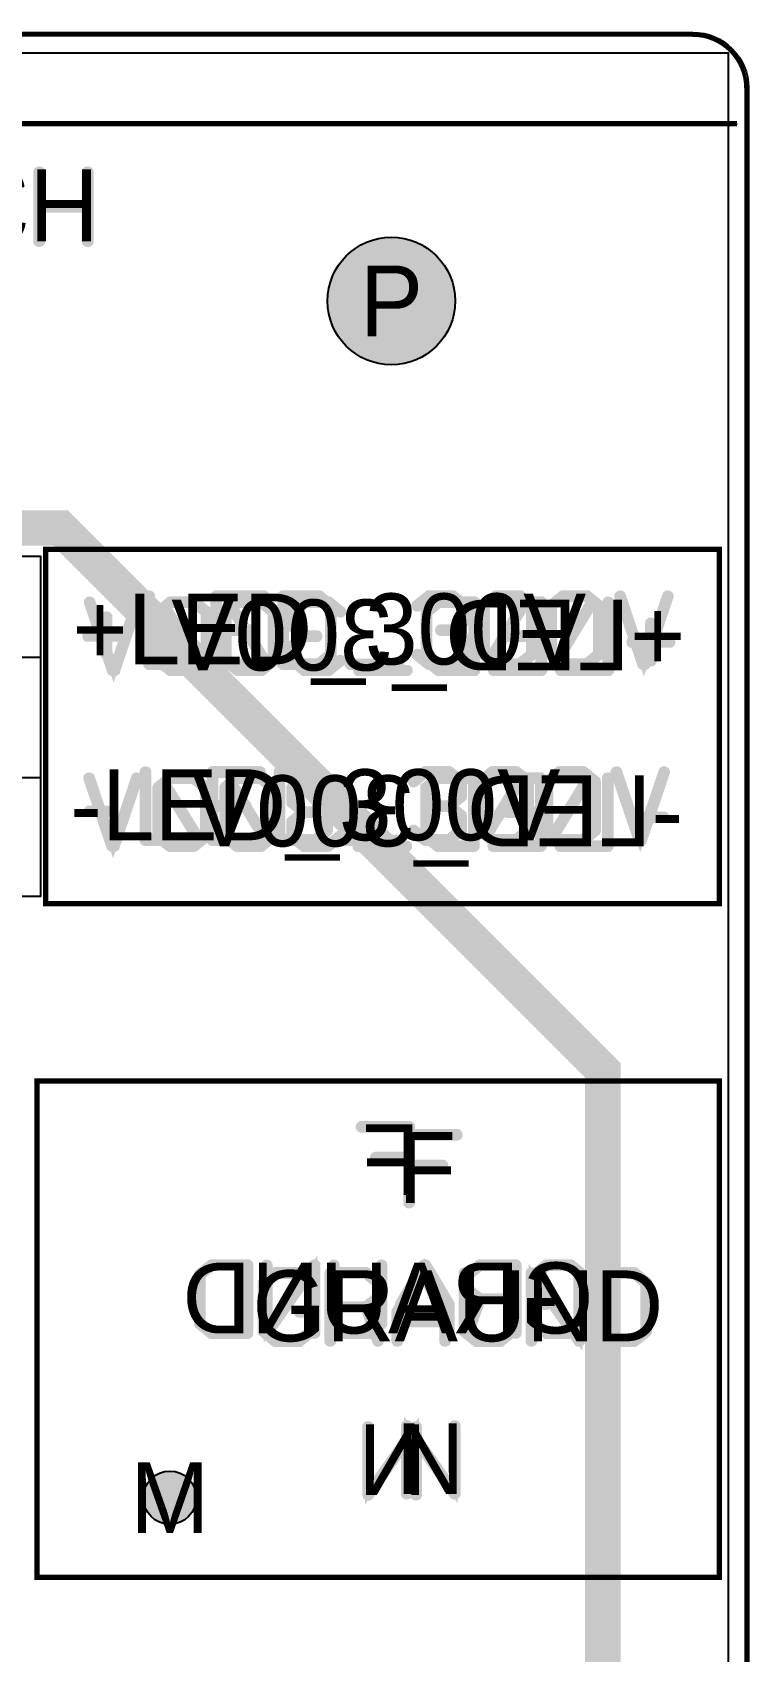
# Model space of a CAD drawing. Extents: x -19 to 284, y -54 to 100.
# Drawn here: x 259.87 to 280.08, y 54.41 to 100.08 of the extents above; entities that cross this region are included whole.
import ezdxf
from ezdxf.enums import TextEntityAlignment as Align

# ---------------------------------------------------------------- set-up
doc = ezdxf.new("R2010")
doc.units = 0
doc.header["$MEASUREMENT"] = 0
for name, color, linetype in [('ASSEMBLY_OUTLINES_TOP', 102, 'CONTINUOUS'), ('BOARD_OUTLINE', 10, 'CONTINUOUS'), ('DRILL_DRAWING', 21, 'CONTINUOUS'), ('GENERATED_SILKSCREEN_BTM', 255, 'CONTINUOUS'), ('GENERATED_SILKSCREEN_TOP', 140, 'CONTINUOUS'), ('MANUFACTURING_OUTLINES', 10, 'CONTINUOUS'), ('MOUNTING_HOLES_LAYER_BOT17', 42, 'CONTINUOUS'), ('MOUNTING_HOLES_LAYER_TOP', 42, 'CONTINUOUS'), ('ROUTE_BORDER', 151, 'CONTINUOUS'), ('SILKSCREEN_OUTLINES_BTM', 211, 'CONTINUOUS'), ('SILKSCREEN_OUTLINES_TOP', 150, 'CONTINUOUS'), ('SILKSCREEN_REF_DES_BTM', 211, 'CONTINUOUS'), ('TRACES_LAYER_TOP', 150, 'CONTINUOUS')]:
    doc.layers.add(name, color=color, linetype=linetype)
doc.styles.add('VERIBEST_GERBER_0', font='txt')

msp = doc.modelspace()

# ---------------------------------------------------------------- hatches: boundary and pattern name
at = {"layer": 'MOUNTING_HOLES_LAYER_BOT17'}
h = msp.add_hatch(color=256, dxfattribs=at)
edge = h.paths.add_edge_path()
edge.add_arc((270, 92.5), 1.8, 0, 360)
h = msp.add_hatch(color=256, dxfattribs=at)
edge = h.paths.add_edge_path()
edge.add_arc((263.75, 58.75), 0.75, 0, 360)
at = {"layer": 'MOUNTING_HOLES_LAYER_TOP'}
h = msp.add_hatch(color=256, dxfattribs=at)
edge = h.paths.add_edge_path()
edge.add_arc((270, 92.5), 1.8, 0, 360)
h = msp.add_hatch(color=256, dxfattribs=at)
edge = h.paths.add_edge_path()
edge.add_arc((263.75, 58.75), 0.75, 0, 360)

# ---------------------------------------------------------------- linework, layer by layer
at = {"layer": 'ASSEMBLY_OUTLINES_TOP'}
for points in [[(247.3, 75.7), (247.3, 85.3), (260.1, 85.3), (260.1, 75.7)], [(258.65, 79.05), (258.65, 82.45), (260.1, 82.45), (260.1, 79.05)]]:
    msp.add_lwpolyline(points, close=True, dxfattribs=at)
at = {"layer": 'BOARD_OUTLINE', "const_width": 0.1}
msp.add_lwpolyline([(0, 1.5), (0, 98.5, -0.414213562), (1.5, 100), (278.5, 100, -0.414213562), (280, 98.5), (280, 1.5, -0.414213562), (278.5, 0), (1.5, 0, -0.414213562)], format="xyb", close=True, dxfattribs=at)
at = {"layer": 'GENERATED_SILKSCREEN_BTM'}
for points, const_width in [([(0.25, 97.5), (279.75, 97.5)], 0.15), ([(261.477712, 94.184096), (261.473648, 94.16784), (261.463488, 94.15768), (261.451296, 94.151584), (261.437072, 94.149552), (261.420816, 94.151584), (261.406592, 94.15768), (261.396432, 94.16784), (261.392368, 94.184096), (261.392368, 95.118816), (260.106112, 95.118816), (260.106112, 94.184096), (260.10408, 94.16784), (260.09392, 94.15768), (260.079696, 94.151584), (260.065472, 94.149552), (260.051248, 94.151584), (260.039056, 94.15768), (260.028896, 94.16784), (260.024832, 94.184096), (260.024832, 96.134816), (260.028896, 96.14904), (260.039056, 96.161232), (260.051248, 96.167328), (260.065472, 96.16936), (260.079696, 96.167328), (260.09392, 96.161232), (260.10408, 96.14904), (260.106112, 96.134816), (260.106112, 95.200096), (261.392368, 95.200096), (261.392368, 96.134816), (261.396432, 96.14904), (261.406592, 96.161232), (261.420816, 96.167328), (261.437072, 96.16936), (261.451296, 96.167328), (261.463488, 96.161232), (261.473648, 96.14904), (261.477712, 96.134816), (261.477712, 94.184096)], 0.254), ([(262.136703, 82.045181), (262.190703, 82.045181), (262.202703, 82.047181), (262.212703, 82.053181), (262.224703, 82.061181), (262.226703, 82.073181), (262.876703, 83.991181), (262.878703, 83.999181), (262.878703, 84.007181), (262.876703, 84.013181), (262.872703, 84.019181), (262.860703, 84.029181), (262.846703, 84.037181), (262.832703, 84.039181), (262.818703, 84.037181), (262.806703, 84.031181), (262.798703, 84.017181), (262.164703, 82.131181), (261.526703, 84.017181), (261.518703, 84.031181), (261.506703, 84.037181), (261.492703, 84.039181), (261.478703, 84.037181), (261.464703, 84.029181), (261.454703, 84.019181), (261.450703, 84.007181), (261.452703, 83.991181), (262.098703, 82.073181), (262.104703, 82.061181), (262.116703, 82.053181), (262.124703, 82.047181), (262.136703, 82.045181)], 0.25), ([(264.806703, 83.763181), (264.470703, 84.037181), (264.462703, 84.039181), (264.458703, 84.041181), (264.454703, 84.043181), (264.446703, 84.045181), (263.772703, 84.045181), (263.764703, 84.043181), (263.760703, 84.041181), (263.754703, 84.039181), (263.746703, 84.037181), (263.410703, 83.763181), (263.404703, 83.753181), (263.402703, 83.745181), (263.398703, 83.739181), (263.396703, 83.731181), (263.396703, 82.359181), (263.398703, 82.353181), (263.402703, 82.339181), (263.404703, 82.335181), (263.410703, 82.327181), (263.746703, 82.053181), (263.754703, 82.051181), (263.760703, 82.049181), (263.762703, 82.047181), (263.766703, 82.045181), (263.772703, 82.045181), (264.446703, 82.045181), (264.454703, 82.047181), (264.462703, 82.049181), (264.470703, 82.053181), (264.806703, 82.327181), (264.812703, 82.331181), (264.814703, 82.333181), (264.818703, 82.339181), (264.822703, 82.353181), (264.824703, 82.359181), (264.824703, 83.731181), (264.822703, 83.739181), (264.818703, 83.745181), (264.816703, 83.753181), (264.806703, 83.763181)], 0.25), ([(264.742703, 83.711181), (264.742703, 82.379181), (264.624703, 82.279181), (263.656703, 83.857181), (263.788703, 83.963181), (264.434703, 83.963181), (264.742703, 83.711181)], 0.25), ([(266.696703, 83.763181), (266.360703, 84.037181), (266.352703, 84.039181), (266.348703, 84.041181), (266.344703, 84.043181), (266.336703, 84.045181), (265.662703, 84.045181), (265.654703, 84.043181), (265.650703, 84.041181), (265.644703, 84.039181), (265.636703, 84.037181), (265.300703, 83.763181), (265.294703, 83.753181), (265.292703, 83.745181), (265.288703, 83.739181), (265.286703, 83.731181), (265.286703, 82.359181), (265.288703, 82.353181), (265.292703, 82.339181), (265.294703, 82.335181), (265.300703, 82.327181), (265.636703, 82.053181), (265.644703, 82.051181), (265.650703, 82.049181), (265.652703, 82.047181), (265.656703, 82.045181), (265.662703, 82.045181), (266.336703, 82.045181), (266.344703, 82.047181), (266.352703, 82.049181), (266.360703, 82.053181), (266.696703, 82.327181), (266.702703, 82.331181), (266.704703, 82.333181), (266.708703, 82.339181), (266.712703, 82.353181), (266.714703, 82.359181), (266.714703, 83.731181), (266.712703, 83.739181), (266.708703, 83.745181), (266.706703, 83.753181), (266.696703, 83.763181)], 0.25), ([(266.632703, 83.711181), (266.632703, 82.379181), (266.514703, 82.279181), (265.546703, 83.857181), (265.678703, 83.963181), (266.324703, 83.963181), (266.632703, 83.711181)], 0.25), ([(268.250703, 82.053181), (268.588703, 82.327181), (268.594703, 82.331181), (268.598703, 82.337181), (268.600703, 82.343181), (268.600703, 82.349181), (268.598703, 82.363181), (268.590703, 82.377181), (268.580703, 82.387181), (268.568703, 82.395181), (268.554703, 82.397181), (268.540703, 82.393181), (268.214703, 82.127181), (267.568703, 82.127181), (267.256703, 82.379181), (267.256703, 82.751181), (267.564703, 83.005181), (267.896703, 83.005181), (267.912703, 83.009181), (267.922703, 83.017181), (267.928703, 83.031181), (267.930703, 83.045181), (267.928703, 83.059181), (267.922703, 83.071181), (267.912703, 83.081181), (267.896703, 83.085181), (267.564703, 83.085181), (267.256703, 83.339181), (267.256703, 83.711181), (267.568703, 83.963181), (268.214703, 83.963181), (268.540703, 83.697181), (268.554703, 83.693181), (268.568703, 83.695181), (268.580703, 83.701181), (268.590703, 83.713181), (268.598703, 83.725181), (268.600703, 83.739181), (268.600703, 83.747181), (268.598703, 83.753181), (268.594703, 83.759181), (268.588703, 83.763181), (268.250703, 84.037181), (268.244703, 84.039181), (268.238703, 84.041181), (268.236703, 84.043181), (268.228703, 84.045181), (267.554703, 84.045181), (267.544703, 84.043181), (267.540703, 84.041181), (267.536703, 84.039181), (267.528703, 84.037181), (267.190703, 83.763181), (267.184703, 83.753181), (267.182703, 83.745181), (267.178703, 83.739181), (267.176703, 83.731181), (267.176703, 83.319181), (267.178703, 83.313181), (267.182703, 83.299181), (267.184703, 83.289181), (267.190703, 83.285181), (267.484703, 83.045181), (267.190703, 82.805181), (267.188703, 82.801181), (267.184703, 82.797181), (267.182703, 82.795181), (267.182703, 82.791181), (267.178703, 82.777181), (267.176703, 82.771181), (267.176703, 82.359181), (267.178703, 82.349181), (267.182703, 82.341181), (267.184703, 82.333181), (267.190703, 82.327181), (267.528703, 82.053181), (267.536703, 82.049181), (267.538703, 82.047181), (267.544703, 82.047181), (267.546703, 82.045181), (267.548703, 82.045181), (267.554703, 82.045181), (268.228703, 82.045181), (268.236703, 82.047181), (268.244703, 82.049181), (268.250703, 82.053181)], 0.25), ([(271.304703, 84.037181), (271.314703, 84.041181), (271.322703, 84.043181), (271.330703, 84.045181), (272.342703, 84.045181), (272.356703, 84.041181), (272.368703, 84.031181), (272.378703, 84.019181), (272.382703, 84.005181), (272.382703, 82.085181), (272.378703, 82.069181), (272.368703, 82.059181), (272.356703, 82.047181), (272.342703, 82.045181), (271.330703, 82.045181), (271.322703, 82.045181), (271.318703, 82.047181), (271.314703, 82.049181), (271.304703, 82.053181), (270.966703, 82.327181), (270.960703, 82.335181), (270.958703, 82.339181), (270.954703, 82.349181), (270.952703, 82.359181), (270.952703, 83.731181), (270.954703, 83.741181), (270.958703, 83.747181), (270.958703, 83.753181), (270.962703, 83.755181), (270.964703, 83.757181), (270.966703, 83.761181), (271.304703, 84.037181)], 0.25), ([(272.298703, 83.963181), (271.344703, 83.963181), (271.032703, 83.711181), (271.032703, 82.379181), (271.344703, 82.127181), (272.298703, 82.127181), (272.298703, 83.963181)], 0.25), ([(272.882703, 83.963181), (272.868703, 83.967181), (272.856703, 83.975181), (272.850703, 83.989181), (272.848703, 84.003181), (272.850703, 84.019181), (272.856703, 84.031181), (272.868703, 84.041181), (272.882703, 84.045181), (274.232703, 84.045181), (274.246703, 84.041181), (274.258703, 84.031181), (274.268703, 84.019181), (274.272703, 84.005181), (274.272703, 82.085181), (274.268703, 82.071181), (274.258703, 82.059181), (274.246703, 82.049181), (274.232703, 82.045181), (272.882703, 82.045181), (272.868703, 82.049181), (272.856703, 82.057181), (272.850703, 82.071181), (272.848703, 82.085181), (272.850703, 82.101181), (272.856703, 82.115181), (272.868703, 82.125181), (272.882703, 82.129181), (274.188703, 82.129181), (274.188703, 83.005181), (273.282703, 83.005181), (273.268703, 83.009181), (273.256703, 83.019181), (273.250703, 83.031181), (273.248703, 83.045181), (273.250703, 83.059181), (273.256703, 83.073181), (273.268703, 83.083181), (273.282703, 83.085181), (274.188703, 83.085181), (274.188703, 83.963181), (272.882703, 83.963181)], 0.25), ([(276.162703, 82.085181), (276.158703, 82.069181), (276.148703, 82.059181), (276.136703, 82.047181), (276.122703, 82.045181), (274.772703, 82.045181), (274.758703, 82.047181), (274.746703, 82.057181), (274.740703, 82.071181), (274.738703, 82.085181), (274.740703, 82.101181), (274.746703, 82.115181), (274.758703, 82.123181), (274.772703, 82.127181), (276.078703, 82.127181), (276.078703, 84.005181), (276.082703, 84.019181), (276.092703, 84.031181), (276.106703, 84.037181), (276.122703, 84.039181), (276.136703, 84.037181), (276.148703, 84.031181), (276.158703, 84.019181), (276.162703, 84.005181), (276.162703, 82.085181)], 0.25), ([(264.560703, 82.227181), (264.434703, 82.127181), (263.788703, 82.127181), (263.476703, 82.379181), (263.476703, 83.711181), (263.594703, 83.805181), (264.560703, 82.227181)], 0.25), ([(266.450703, 82.227181), (266.324703, 82.127181), (265.678703, 82.127181), (265.366703, 82.379181), (265.366703, 83.711181), (265.484703, 83.805181), (266.450703, 82.227181)], 0.25), ([(276.784703, 82.843181), (276.770703, 82.845181), (276.760703, 82.855181), (276.756703, 82.869181), (276.754703, 82.883181), (276.756703, 82.897181), (276.760703, 82.909181), (276.770703, 82.919181), (276.784703, 82.923181), (277.280703, 82.923181), (277.280703, 83.415181), (277.282703, 83.429181), (277.290703, 83.439181), (277.304703, 83.447181), (277.320703, 83.449181), (277.332703, 83.447181), (277.344703, 83.439181), (277.354703, 83.429181), (277.356703, 83.415181), (277.356703, 82.923181), (277.850703, 82.923181), (277.866703, 82.919181), (277.876703, 82.909181), (277.880703, 82.897181), (277.882703, 82.883181), (277.880703, 82.869181), (277.876703, 82.855181), (277.866703, 82.845181), (277.850703, 82.843181), (277.356703, 82.843181), (277.356703, 82.351181), (277.354703, 82.335181), (277.344703, 82.325181), (277.332703, 82.319181), (277.320703, 82.317181), (277.304703, 82.319181), (277.290703, 82.325181), (277.282703, 82.335181), (277.280703, 82.351181), (277.280703, 82.843181), (276.784703, 82.843181)], 0.25), ([(270.442703, 82.113181), (269.076703, 82.113181), (269.062703, 82.111181), (269.052703, 82.103181), (269.048703, 82.093181), (269.046703, 82.081181), (269.048703, 82.065181), (269.054703, 82.055181), (269.062703, 82.047181), (269.076703, 82.045181), (270.442703, 82.045181), (270.456703, 82.047181), (270.466703, 82.055181), (270.472703, 82.065181), (270.474703, 82.081181), (270.472703, 82.093181), (270.468703, 82.103181), (270.458703, 82.111181), (270.442703, 82.113181)], 0.25), ([(262.120703, 77.085181), (262.174703, 77.085181), (262.186703, 77.087181), (262.196703, 77.093181), (262.208703, 77.101181), (262.210703, 77.113181), (262.860703, 79.031181), (262.862703, 79.039181), (262.862703, 79.047181), (262.860703, 79.053181), (262.856703, 79.059181), (262.844703, 79.069181), (262.830703, 79.077181), (262.816703, 79.079181), (262.802703, 79.077181), (262.790703, 79.071181), (262.782703, 79.057181), (262.148703, 77.171181), (261.510703, 79.057181), (261.502703, 79.071181), (261.490703, 79.077181), (261.476703, 79.079181), (261.462703, 79.077181), (261.448703, 79.069181), (261.438703, 79.059181), (261.434703, 79.047181), (261.436703, 79.031181), (262.082703, 77.113181), (262.088703, 77.101181), (262.100703, 77.093181), (262.108703, 77.087181), (262.120703, 77.085181)], 0.25), ([(264.790703, 78.803181), (264.454703, 79.077181), (264.446703, 79.079181), (264.442703, 79.081181), (264.438703, 79.083181), (264.430703, 79.085181), (263.756703, 79.085181), (263.748703, 79.083181), (263.744703, 79.081181), (263.738703, 79.079181), (263.730703, 79.077181), (263.394703, 78.803181), (263.388703, 78.793181), (263.386703, 78.785181), (263.382703, 78.779181), (263.380703, 78.771181), (263.380703, 77.399181), (263.382703, 77.393181), (263.386703, 77.379181), (263.388703, 77.375181), (263.394703, 77.367181), (263.730703, 77.093181), (263.738703, 77.091181), (263.744703, 77.089181), (263.746703, 77.087181), (263.750703, 77.085181), (263.756703, 77.085181), (264.430703, 77.085181), (264.438703, 77.087181), (264.446703, 77.089181), (264.454703, 77.093181), (264.790703, 77.367181), (264.796703, 77.371181), (264.798703, 77.373181), (264.802703, 77.379181), (264.806703, 77.393181), (264.808703, 77.399181), (264.808703, 78.771181), (264.806703, 78.779181), (264.802703, 78.785181), (264.800703, 78.793181), (264.790703, 78.803181)], 0.25), ([(264.544703, 77.267181), (264.418703, 77.167181), (263.772703, 77.167181), (263.460703, 77.419181), (263.460703, 78.751181), (263.578703, 78.845181), (264.544703, 77.267181)], 0.25), ([(264.726703, 78.751181), (264.726703, 77.419181), (264.608703, 77.319181), (263.640703, 78.897181), (263.772703, 79.003181), (264.418703, 79.003181), (264.726703, 78.751181)], 0.25), ([(266.680703, 78.803181), (266.344703, 79.077181), (266.336703, 79.079181), (266.332703, 79.081181), (266.328703, 79.083181), (266.320703, 79.085181), (265.646703, 79.085181), (265.638703, 79.083181), (265.634703, 79.081181), (265.628703, 79.079181), (265.620703, 79.077181), (265.284703, 78.803181), (265.278703, 78.793181), (265.276703, 78.785181), (265.272703, 78.779181), (265.270703, 78.771181), (265.270703, 77.399181), (265.272703, 77.393181), (265.276703, 77.379181), (265.278703, 77.375181), (265.284703, 77.367181), (265.620703, 77.093181), (265.628703, 77.091181), (265.634703, 77.089181), (265.636703, 77.087181), (265.640703, 77.085181), (265.646703, 77.085181), (266.320703, 77.085181), (266.328703, 77.087181), (266.336703, 77.089181), (266.344703, 77.093181), (266.680703, 77.367181), (266.686703, 77.371181), (266.688703, 77.373181), (266.692703, 77.379181), (266.696703, 77.393181), (266.698703, 77.399181), (266.698703, 78.771181), (266.696703, 78.779181), (266.692703, 78.785181), (266.690703, 78.793181), (266.680703, 78.803181)], 0.25), ([(266.434703, 77.267181), (266.308703, 77.167181), (265.662703, 77.167181), (265.350703, 77.419181), (265.350703, 78.751181), (265.468703, 78.845181), (266.434703, 77.267181)], 0.25), ([(266.616703, 78.751181), (266.616703, 77.419181), (266.498703, 77.319181), (265.530703, 78.897181), (265.662703, 79.003181), (266.308703, 79.003181), (266.616703, 78.751181)], 0.25), ([(268.234703, 77.093181), (268.572703, 77.367181), (268.578703, 77.371181), (268.582703, 77.377181), (268.584703, 77.383181), (268.584703, 77.389181), (268.582703, 77.403181), (268.574703, 77.417181), (268.564703, 77.427181), (268.552703, 77.435181), (268.538703, 77.437181), (268.524703, 77.433181), (268.198703, 77.167181), (267.552703, 77.167181), (267.240703, 77.419181), (267.240703, 77.791181), (267.548703, 78.045181), (267.880703, 78.045181), (267.896703, 78.049181), (267.906703, 78.057181), (267.912703, 78.071181), (267.914703, 78.085181), (267.912703, 78.099181), (267.906703, 78.111181), (267.896703, 78.121181), (267.880703, 78.125181), (267.548703, 78.125181), (267.240703, 78.379181), (267.240703, 78.751181), (267.552703, 79.003181), (268.198703, 79.003181), (268.524703, 78.737181), (268.538703, 78.733181), (268.552703, 78.735181), (268.564703, 78.741181), (268.574703, 78.753181), (268.582703, 78.765181), (268.584703, 78.779181), (268.584703, 78.787181), (268.582703, 78.793181), (268.578703, 78.799181), (268.572703, 78.803181), (268.234703, 79.077181), (268.228703, 79.079181), (268.222703, 79.081181), (268.220703, 79.083181), (268.212703, 79.085181), (267.538703, 79.085181), (267.528703, 79.083181), (267.524703, 79.081181), (267.520703, 79.079181), (267.512703, 79.077181), (267.174703, 78.803181), (267.168703, 78.793181), (267.166703, 78.785181), (267.162703, 78.779181), (267.160703, 78.771181), (267.160703, 78.359181), (267.162703, 78.353181), (267.166703, 78.339181), (267.168703, 78.329181), (267.174703, 78.325181), (267.468703, 78.085181), (267.174703, 77.845181), (267.172703, 77.841181), (267.168703, 77.837181), (267.166703, 77.835181), (267.166703, 77.831181), (267.162703, 77.817181), (267.160703, 77.811181), (267.160703, 77.399181), (267.162703, 77.389181), (267.166703, 77.381181), (267.168703, 77.373181), (267.174703, 77.367181), (267.512703, 77.093181), (267.520703, 77.089181), (267.522703, 77.087181), (267.528703, 77.087181), (267.530703, 77.085181), (267.532703, 77.085181), (267.538703, 77.085181), (268.212703, 77.085181), (268.220703, 77.087181), (268.228703, 77.089181), (268.234703, 77.093181)], 0.25), ([(271.288703, 79.077181), (271.298703, 79.081181), (271.306703, 79.083181), (271.314703, 79.085181), (272.326703, 79.085181), (272.340703, 79.081181), (272.352703, 79.071181), (272.362703, 79.059181), (272.366703, 79.045181), (272.366703, 77.125181), (272.362703, 77.109181), (272.352703, 77.099181), (272.340703, 77.087181), (272.326703, 77.085181), (271.314703, 77.085181), (271.306703, 77.085181), (271.302703, 77.087181), (271.298703, 77.089181), (271.288703, 77.093181), (270.950703, 77.367181), (270.944703, 77.375181), (270.942703, 77.379181), (270.938703, 77.389181), (270.936703, 77.399181), (270.936703, 78.771181), (270.938703, 78.781181), (270.942703, 78.787181), (270.942703, 78.793181), (270.946703, 78.795181), (270.948703, 78.797181), (270.950703, 78.801181), (271.288703, 79.077181)], 0.25), ([(272.282703, 79.003181), (271.328703, 79.003181), (271.016703, 78.751181), (271.016703, 77.419181), (271.328703, 77.167181), (272.282703, 77.167181), (272.282703, 79.003181)], 0.25), ([(272.866703, 79.003181), (272.852703, 79.007181), (272.840703, 79.015181), (272.834703, 79.029181), (272.832703, 79.043181), (272.834703, 79.059181), (272.840703, 79.071181), (272.852703, 79.081181), (272.866703, 79.085181), (274.216703, 79.085181), (274.230703, 79.081181), (274.242703, 79.071181), (274.252703, 79.059181), (274.256703, 79.045181), (274.256703, 77.125181), (274.252703, 77.111181), (274.242703, 77.099181), (274.230703, 77.089181), (274.216703, 77.085181), (272.866703, 77.085181), (272.852703, 77.089181), (272.840703, 77.097181), (272.834703, 77.111181), (272.832703, 77.125181), (272.834703, 77.141181), (272.840703, 77.155181), (272.852703, 77.165181), (272.866703, 77.169181), (274.172703, 77.169181), (274.172703, 78.045181), (273.266703, 78.045181), (273.252703, 78.049181), (273.240703, 78.059181), (273.234703, 78.071181), (273.232703, 78.085181), (273.234703, 78.099181), (273.240703, 78.113181), (273.252703, 78.123181), (273.266703, 78.125181), (274.172703, 78.125181), (274.172703, 79.003181), (272.866703, 79.003181)], 0.25), ([(276.146703, 77.125181), (276.142703, 77.109181), (276.132703, 77.099181), (276.120703, 77.087181), (276.106703, 77.085181), (274.756703, 77.085181), (274.742703, 77.087181), (274.730703, 77.097181), (274.724703, 77.111181), (274.722703, 77.125181), (274.724703, 77.141181), (274.730703, 77.155181), (274.742703, 77.163181), (274.756703, 77.167181), (276.062703, 77.167181), (276.062703, 79.045181), (276.066703, 79.059181), (276.076703, 79.071181), (276.090703, 79.077181), (276.106703, 79.079181), (276.120703, 79.077181), (276.132703, 79.071181), (276.142703, 79.059181), (276.146703, 79.045181), (276.146703, 77.125181)], 0.25), ([(277.684703, 77.973181), (277.042703, 77.973181), (277.028703, 77.971181), (277.018703, 77.963181), (277.012703, 77.953181), (277.010703, 77.941181), (277.012703, 77.925181), (277.018703, 77.915181), (277.028703, 77.907181), (277.042703, 77.905181), (277.684703, 77.905181), (277.698703, 77.907181), (277.708703, 77.915181), (277.714703, 77.925181), (277.716703, 77.941181), (277.714703, 77.953181), (277.710703, 77.963181), (277.700703, 77.971181), (277.684703, 77.973181)], 0.25), ([(270.426703, 77.153181), (269.060703, 77.153181), (269.046703, 77.151181), (269.036703, 77.143181), (269.032703, 77.133181), (269.030703, 77.121181), (269.032703, 77.105181), (269.038703, 77.095181), (269.046703, 77.087181), (269.060703, 77.085181), (270.426703, 77.085181), (270.440703, 77.087181), (270.450703, 77.095181), (270.456703, 77.105181), (270.458703, 77.121181), (270.456703, 77.133181), (270.452703, 77.143181), (270.442703, 77.151181), (270.426703, 77.153181)], 0.25), ([(269.15443, 69.165877), (269.14043, 69.169877), (269.12843, 69.177877), (269.12243, 69.191877), (269.12043, 69.205877), (269.12243, 69.221877), (269.12843, 69.233877), (269.14043, 69.243877), (269.15443, 69.247877), (270.50443, 69.247877), (270.51843, 69.243877), (270.53043, 69.233877), (270.54043, 69.221877), (270.54443, 69.207877), (270.54443, 67.287877), (270.54043, 67.273877), (270.53043, 67.261877), (270.51843, 67.255877), (270.50443, 67.253877), (270.48843, 67.255877), (270.47443, 67.261877), (270.46443, 67.273877), (270.46043, 67.287877), (270.46043, 68.297877), (269.55443, 68.297877), (269.54043, 68.299877), (269.52843, 68.309877), (269.52243, 68.323877), (269.52043, 68.337877), (269.52243, 68.351877), (269.52843, 68.365877), (269.54043, 68.375877), (269.55443, 68.379877), (270.46043, 68.379877), (270.46043, 69.165877), (269.15443, 69.165877)], 0.25), ([(264.90543, 65.339877), (264.91543, 65.343877), (264.92343, 65.345877), (264.93143, 65.347877), (265.94343, 65.347877), (265.95743, 65.343877), (265.96943, 65.333877), (265.97943, 65.321877), (265.98343, 65.307877), (265.98343, 63.387877), (265.97943, 63.371877), (265.96943, 63.361877), (265.95743, 63.349877), (265.94343, 63.347877), (264.93143, 63.347877), (264.92343, 63.347877), (264.91943, 63.349877), (264.91543, 63.351877), (264.90543, 63.355877), (264.56743, 63.629877), (264.56143, 63.637877), (264.55943, 63.641877), (264.55543, 63.651877), (264.55343, 63.661877), (264.55343, 65.033877), (264.55543, 65.043877), (264.55943, 65.049877), (264.55943, 65.055877), (264.56343, 65.057877), (264.56543, 65.059877), (264.56743, 65.063877), (264.90543, 65.339877)], 0.25), ([(265.89943, 65.265877), (264.94543, 65.265877), (264.63343, 65.013877), (264.63343, 63.681877), (264.94543, 63.429877), (265.89943, 63.429877), (265.89943, 65.265877)], 0.25), ([(267.87343, 63.387877), (267.86943, 63.371877), (267.85943, 63.361877), (267.84743, 63.355877), (267.83343, 63.353877), (267.81743, 63.355877), (267.80343, 63.361877), (267.79343, 63.371877), (267.78943, 63.387877), (267.78943, 65.179877), (266.51543, 63.363877), (266.50943, 63.355877), (266.49943, 63.351877), (266.48943, 63.351877), (266.47743, 63.355877), (266.46343, 63.359877), (266.45343, 63.365877), (266.44543, 63.375877), (266.44343, 63.387877), (266.44343, 65.307877), (266.44743, 65.321877), (266.45743, 65.333877), (266.46943, 65.339877), (266.48343, 65.341877), (266.49743, 65.339877), (266.51143, 65.333877), (266.52143, 65.321877), (266.52343, 65.307877), (266.52343, 63.515877), (267.79943, 65.329877), (267.80743, 65.337877), (267.81543, 65.341877), (267.82543, 65.341877), (267.83543, 65.339877), (267.85143, 65.337877), (267.86343, 65.331877), (267.87143, 65.321877), (267.87343, 65.307877), (267.87343, 63.387877)], 0.25), ([(269.76343, 63.661877), (269.76143, 63.651877), (269.75743, 63.643877), (269.75343, 63.635877), (269.74543, 63.629877), (269.40743, 63.355877), (269.40143, 63.351877), (269.39343, 63.349877), (269.38543, 63.347877), (268.71143, 63.347877), (268.70343, 63.347877), (268.69943, 63.349877), (268.69543, 63.351877), (268.68543, 63.355877), (268.34743, 63.629877), (268.34143, 63.635877), (268.33943, 63.643877), (268.33543, 63.651877), (268.33343, 63.661877), (268.33343, 65.307877), (268.33743, 65.321877), (268.34743, 65.333877), (268.35943, 65.339877), (268.37343, 65.341877), (268.38743, 65.339877), (268.40143, 65.333877), (268.41143, 65.321877), (268.41343, 65.307877), (268.41343, 63.681877), (268.72543, 63.429877), (269.37143, 63.429877), (269.67943, 63.681877), (269.67943, 65.307877), (269.68343, 65.321877), (269.69343, 65.333877), (269.70743, 65.339877), (269.72343, 65.341877), (269.73743, 65.339877), (269.74943, 65.333877), (269.75943, 65.321877), (269.76343, 65.307877), (269.76343, 63.661877)], 0.25), ([(270.95943, 65.345877), (270.91343, 65.345877), (270.90543, 65.343877), (270.89943, 65.339877), (270.88543, 65.329877), (270.87943, 65.325877), (270.23343, 64.233877), (270.23143, 64.225877), (270.22943, 64.221877), (270.22743, 64.217877), (270.22743, 64.215877), (270.22743, 64.211877), (270.22743, 63.387877), (270.23143, 63.373877), (270.23943, 63.361877), (270.25343, 63.355877), (270.26743, 63.353877), (270.28143, 63.355877), (270.29543, 63.361877), (270.30343, 63.373877), (270.30743, 63.387877), (270.30743, 63.897877), (271.57343, 63.897877), (271.57343, 63.387877), (271.57743, 63.373877), (271.58543, 63.361877), (271.59943, 63.355877), (271.61543, 63.353877), (271.62943, 63.355877), (271.64343, 63.361877), (271.65143, 63.373877), (271.65543, 63.387877), (271.65543, 64.211877), (271.65543, 64.215877), (271.65543, 64.217877), (271.65343, 64.221877), (271.65143, 64.225877), (271.64943, 64.233877), (270.99543, 65.325877), (270.98543, 65.335877), (270.97343, 65.339877), (270.96743, 65.343877), (270.95943, 65.345877)], 0.25), ([(271.57343, 64.197877), (271.57343, 63.979877), (270.30743, 63.979877), (270.30743, 64.197877), (270.93943, 65.259877), (271.57343, 64.197877)], 0.25), ([(272.12943, 64.587877), (272.12343, 64.591877), (272.12143, 64.601877), (272.11743, 64.611877), (272.11543, 64.621877), (272.11543, 65.033877), (272.11743, 65.043877), (272.12143, 65.049877), (272.12143, 65.055877), (272.12343, 65.057877), (272.12743, 65.059877), (272.12943, 65.063877), (272.46943, 65.339877), (272.47943, 65.343877), (272.48743, 65.345877), (272.49543, 65.347877), (273.50343, 65.347877), (273.52143, 65.343877), (273.53343, 65.333877), (273.54343, 65.321877), (273.54743, 65.307877), (273.54743, 63.387877), (273.54343, 63.371877), (273.53343, 63.361877), (273.52143, 63.355877), (273.50743, 63.353877), (273.49143, 63.355877), (273.47743, 63.361877), (273.46743, 63.371877), (273.46343, 63.387877), (273.46343, 64.307877), (272.52343, 64.307877), (272.19543, 63.375877), (272.18743, 63.361877), (272.17343, 63.353877), (272.15943, 63.351877), (272.14543, 63.355877), (272.13343, 63.361877), (272.12343, 63.371877), (272.11943, 63.385877), (272.12143, 63.401877), (272.44943, 64.333877), (272.12943, 64.587877)], 0.25), ([(273.46343, 65.265877), (272.50743, 65.265877), (272.19543, 65.013877), (272.19543, 64.641877), (272.50743, 64.387877), (273.46343, 64.387877), (273.46343, 65.265877)], 0.25), ([(274.35343, 65.339877), (274.01743, 65.065877), (274.00943, 65.055877), (274.00543, 65.039877), (274.00743, 65.027877), (274.01143, 65.017877), (274.01743, 65.009877), (274.02743, 65.001877), (274.03743, 64.995877), (274.04743, 64.993877), (274.05743, 64.993877), (274.06543, 64.999877), (274.39343, 65.265877), (275.04143, 65.265877), (275.34943, 65.013877), (275.34943, 63.681877), (275.04143, 63.429877), (274.39543, 63.429877), (274.08343, 63.681877), (274.08343, 64.171877), (274.38143, 64.171877), (274.39543, 64.175877), (274.40743, 64.183877), (274.41343, 64.197877), (274.41543, 64.211877), (274.41343, 64.225877), (274.40743, 64.237877), (274.39543, 64.247877), (274.38143, 64.251877), (274.04343, 64.251877), (274.02743, 64.247877), (274.01543, 64.239877), (274.00743, 64.227877), (274.00343, 64.211877), (274.00343, 63.661877), (274.00543, 63.651877), (274.00943, 63.645877), (274.01143, 63.635877), (274.01743, 63.629877), (274.35343, 63.355877), (274.36343, 63.351877), (274.36543, 63.349877), (274.37143, 63.349877), (274.37343, 63.347877), (274.37543, 63.347877), (274.37943, 63.347877), (275.05343, 63.347877), (275.06143, 63.349877), (275.06943, 63.351877), (275.07743, 63.355877), (275.41343, 63.629877), (275.41943, 63.633877), (275.42143, 63.635877), (275.42543, 63.641877), (275.42943, 63.655877), (275.43143, 63.661877), (275.43143, 65.033877), (275.42943, 65.041877), (275.42543, 65.047877), (275.42343, 65.055877), (275.41343, 65.065877), (275.07743, 65.339877), (275.06943, 65.341877), (275.06543, 65.343877), (275.06143, 65.345877), (275.05343, 65.347877), (274.37943, 65.347877), (274.37143, 65.345877), (274.36743, 65.343877), (274.36143, 65.341877), (274.35343, 65.339877)], 0.25), ([(270.73443, 58.827877), (270.73043, 58.811877), (270.72043, 58.801877), (270.70843, 58.795877), (270.69443, 58.793877), (270.67843, 58.795877), (270.66443, 58.801877), (270.65443, 58.811877), (270.65043, 58.827877), (270.65043, 60.619877), (269.37643, 58.803877), (269.37043, 58.795877), (269.36043, 58.791877), (269.35043, 58.791877), (269.33843, 58.795877), (269.32443, 58.799877), (269.31443, 58.805877), (269.30643, 58.815877), (269.30443, 58.827877), (269.30443, 60.747877), (269.30843, 60.761877), (269.31843, 60.773877), (269.33043, 60.779877), (269.34443, 60.781877), (269.35843, 60.779877), (269.37243, 60.773877), (269.38243, 60.761877), (269.38443, 60.747877), (269.38443, 58.955877), (270.66043, 60.769877), (270.66843, 60.777877), (270.67643, 60.781877), (270.68643, 60.781877), (270.69643, 60.779877), (270.71243, 60.777877), (270.72443, 60.771877), (270.73243, 60.761877), (270.73443, 60.747877), (270.73443, 58.827877)], 0.25)]:
    msp.add_lwpolyline(points, dxfattribs=dict(at, const_width=const_width))
at = {"layer": 'GENERATED_SILKSCREEN_TOP'}
for points, const_width in [([(0.25, 97.5), (279.75, 97.5)], 0.15), ([(263.125, 82.256), (263.129, 82.24), (263.139, 82.23), (263.151, 82.218), (263.165, 82.216), (264.515, 82.216), (264.529, 82.218), (264.541, 82.228), (264.547, 82.242), (264.549, 82.256), (264.547, 82.272), (264.541, 82.286), (264.529, 82.294), (264.515, 82.298), (263.209, 82.298), (263.209, 84.176), (263.205, 84.19), (263.195, 84.202), (263.181, 84.208), (263.165, 84.21), (263.151, 84.208), (263.139, 84.202), (263.129, 84.19), (263.125, 84.176), (263.125, 82.256)], 0.25), ([(266.405, 84.134), (266.419, 84.138), (266.431, 84.146), (266.437, 84.16), (266.439, 84.174), (266.437, 84.19), (266.431, 84.202), (266.419, 84.212), (266.405, 84.216), (265.055, 84.216), (265.041, 84.212), (265.029, 84.202), (265.019, 84.19), (265.015, 84.176), (265.015, 82.256), (265.019, 82.242), (265.029, 82.23), (265.041, 82.22), (265.055, 82.216), (266.405, 82.216), (266.419, 82.22), (266.431, 82.228), (266.437, 82.242), (266.439, 82.256), (266.437, 82.272), (266.431, 82.286), (266.419, 82.296), (266.405, 82.3), (265.099, 82.3), (265.099, 83.176), (266.005, 83.176), (266.019, 83.18), (266.031, 83.19), (266.037, 83.202), (266.039, 83.216), (266.037, 83.23), (266.031, 83.244), (266.019, 83.254), (266.005, 83.256), (265.099, 83.256), (265.099, 84.134), (266.405, 84.134)], 0.25), ([(267.983, 84.208), (267.973, 84.212), (267.965, 84.214), (267.957, 84.216), (266.945, 84.216), (266.931, 84.212), (266.919, 84.202), (266.909, 84.19), (266.905, 84.176), (266.905, 82.256), (266.909, 82.24), (266.919, 82.23), (266.931, 82.218), (266.945, 82.216), (267.957, 82.216), (267.965, 82.216), (267.969, 82.218), (267.973, 82.22), (267.983, 82.224), (268.321, 82.498), (268.327, 82.506), (268.329, 82.51), (268.333, 82.52), (268.335, 82.53), (268.335, 83.902), (268.333, 83.912), (268.329, 83.918), (268.329, 83.924), (268.327, 83.926), (268.323, 83.928), (268.321, 83.932), (267.983, 84.208)], 0.25), ([(266.989, 84.134), (267.943, 84.134), (268.255, 83.882), (268.255, 82.55), (267.943, 82.298), (266.989, 82.298), (266.989, 84.134)], 0.25), ([(271.037, 82.224), (270.699, 82.498), (270.689, 82.508), (270.687, 82.52), (270.689, 82.534), (270.697, 82.548), (270.707, 82.558), (270.719, 82.566), (270.733, 82.568), (270.747, 82.564), (271.073, 82.298), (271.719, 82.298), (272.031, 82.55), (272.031, 82.922), (271.723, 83.176), (271.391, 83.176), (271.375, 83.18), (271.365, 83.188), (271.359, 83.202), (271.357, 83.216), (271.359, 83.23), (271.365, 83.242), (271.375, 83.252), (271.391, 83.256), (271.723, 83.256), (272.031, 83.51), (272.031, 83.882), (271.719, 84.134), (271.073, 84.134), (270.747, 83.868), (270.733, 83.864), (270.719, 83.866), (270.707, 83.872), (270.697, 83.884), (270.689, 83.896), (270.687, 83.91), (270.689, 83.924), (270.699, 83.934), (271.037, 84.208), (271.043, 84.21), (271.049, 84.212), (271.051, 84.214), (271.059, 84.216), (271.733, 84.216), (271.743, 84.214), (271.747, 84.212), (271.753, 84.21), (271.759, 84.208), (272.097, 83.934), (272.103, 83.924), (272.105, 83.916), (272.109, 83.91), (272.111, 83.902), (272.111, 83.49), (272.109, 83.484), (272.105, 83.47), (272.103, 83.46), (272.097, 83.456), (271.803, 83.216), (272.097, 82.976), (272.099, 82.972), (272.103, 82.968), (272.105, 82.966), (272.105, 82.962), (272.109, 82.948), (272.111, 82.942), (272.111, 82.53), (272.109, 82.52), (272.105, 82.512), (272.103, 82.504), (272.097, 82.498), (271.759, 82.224), (271.751, 82.22), (271.749, 82.218), (271.743, 82.218), (271.741, 82.216), (271.739, 82.216), (271.733, 82.216), (271.059, 82.216), (271.051, 82.218), (271.043, 82.22), (271.037, 82.224)], 0.25), ([(272.591, 83.934), (272.927, 84.208), (272.935, 84.21), (272.941, 84.212), (272.943, 84.214), (272.951, 84.216), (273.625, 84.216), (273.633, 84.214), (273.635, 84.214), (273.637, 84.212), (273.643, 84.21), (273.651, 84.208), (273.987, 83.934), (273.993, 83.924), (273.995, 83.916), (273.999, 83.91), (274.001, 83.902), (274.001, 82.53), (273.999, 82.524), (273.995, 82.51), (273.993, 82.506), (273.987, 82.498), (273.651, 82.224), (273.643, 82.222), (273.639, 82.22), (273.635, 82.218), (273.631, 82.216), (273.625, 82.216), (272.951, 82.216), (272.943, 82.218), (272.935, 82.22), (272.927, 82.224), (272.591, 82.498), (272.587, 82.502), (272.583, 82.504), (272.579, 82.51), (272.575, 82.524), (272.573, 82.53), (272.573, 83.902), (272.575, 83.91), (272.579, 83.916), (272.583, 83.924), (272.591, 83.934)], 0.25), ([(272.655, 83.882), (272.655, 82.55), (272.773, 82.45), (273.741, 84.028), (273.609, 84.134), (272.963, 84.134), (272.655, 83.882)], 0.25), ([(272.837, 82.398), (272.963, 82.298), (273.609, 82.298), (273.921, 82.55), (273.921, 83.882), (273.803, 83.976), (272.837, 82.398)], 0.25), ([(274.481, 83.934), (274.817, 84.208), (274.825, 84.21), (274.831, 84.212), (274.833, 84.214), (274.841, 84.216), (275.515, 84.216), (275.523, 84.214), (275.525, 84.214), (275.527, 84.212), (275.533, 84.21), (275.541, 84.208), (275.877, 83.934), (275.883, 83.924), (275.885, 83.916), (275.889, 83.91), (275.891, 83.902), (275.891, 82.53), (275.889, 82.524), (275.885, 82.51), (275.883, 82.506), (275.877, 82.498), (275.541, 82.224), (275.533, 82.222), (275.529, 82.22), (275.525, 82.218), (275.521, 82.216), (275.515, 82.216), (274.841, 82.216), (274.833, 82.218), (274.825, 82.22), (274.817, 82.224), (274.481, 82.498), (274.477, 82.502), (274.473, 82.504), (274.469, 82.51), (274.465, 82.524), (274.463, 82.53), (274.463, 83.902), (274.465, 83.91), (274.469, 83.916), (274.473, 83.924), (274.481, 83.934)], 0.25), ([(274.545, 83.882), (274.545, 82.55), (274.663, 82.45), (275.631, 84.028), (275.499, 84.134), (274.853, 84.134), (274.545, 83.882)], 0.25), ([(274.727, 82.398), (274.853, 82.298), (275.499, 82.298), (275.811, 82.55), (275.811, 83.882), (275.693, 83.976), (274.727, 82.398)], 0.25), ([(277.151, 82.216), (277.097, 82.216), (277.085, 82.218), (277.075, 82.224), (277.065, 82.232), (277.061, 82.244), (276.411, 84.162), (276.409, 84.178), (276.415, 84.19), (276.427, 84.2), (276.441, 84.208), (276.455, 84.21), (276.469, 84.208), (276.481, 84.202), (276.489, 84.188), (277.123, 82.302), (277.761, 84.188), (277.769, 84.202), (277.781, 84.208), (277.795, 84.21), (277.809, 84.208), (277.823, 84.2), (277.833, 84.19), (277.837, 84.178), (277.835, 84.162), (277.189, 82.244), (277.183, 82.232), (277.171, 82.224), (277.163, 82.218), (277.151, 82.216)], 0.25), ([(262.503, 83.014), (262.517, 83.016), (262.527, 83.026), (262.533, 83.04), (262.533, 83.054), (262.533, 83.068), (262.527, 83.08), (262.517, 83.09), (262.503, 83.094), (262.007, 83.094), (262.007, 83.586), (262.005, 83.6), (261.997, 83.61), (261.983, 83.618), (261.967, 83.62), (261.955, 83.618), (261.943, 83.61), (261.933, 83.6), (261.931, 83.586), (261.931, 83.094), (261.437, 83.094), (261.421, 83.09), (261.413, 83.08), (261.407, 83.068), (261.405, 83.054), (261.407, 83.04), (261.413, 83.026), (261.421, 83.016), (261.437, 83.014), (261.931, 83.014), (261.931, 82.522), (261.933, 82.506), (261.943, 82.496), (261.955, 82.49), (261.967, 82.488), (261.983, 82.49), (261.997, 82.496), (262.005, 82.506), (262.007, 82.522), (262.007, 83.014), (262.503, 83.014)], 0.25), ([(268.845, 82.284), (270.211, 82.284), (270.225, 82.282), (270.235, 82.274), (270.241, 82.264), (270.241, 82.252), (270.239, 82.236), (270.235, 82.226), (270.225, 82.218), (270.211, 82.216), (268.845, 82.216), (268.831, 82.218), (268.821, 82.226), (268.815, 82.236), (268.813, 82.252), (268.815, 82.264), (268.819, 82.274), (268.829, 82.282), (268.845, 82.284)], 0.25), ([(263.021, 77.296), (263.025, 77.28), (263.035, 77.27), (263.047, 77.258), (263.061, 77.256), (264.411, 77.256), (264.425, 77.258), (264.437, 77.268), (264.443, 77.282), (264.445, 77.296), (264.443, 77.312), (264.437, 77.326), (264.425, 77.334), (264.411, 77.338), (263.105, 77.338), (263.105, 79.216), (263.101, 79.23), (263.091, 79.242), (263.077, 79.248), (263.061, 79.25), (263.047, 79.248), (263.035, 79.242), (263.025, 79.23), (263.021, 79.216), (263.021, 77.296)], 0.25), ([(266.301, 79.174), (266.315, 79.178), (266.327, 79.186), (266.333, 79.2), (266.335, 79.214), (266.333, 79.23), (266.327, 79.242), (266.315, 79.252), (266.301, 79.256), (264.951, 79.256), (264.937, 79.252), (264.925, 79.242), (264.915, 79.23), (264.911, 79.216), (264.911, 77.296), (264.915, 77.282), (264.925, 77.27), (264.937, 77.26), (264.951, 77.256), (266.301, 77.256), (266.315, 77.26), (266.327, 77.268), (266.333, 77.282), (266.335, 77.296), (266.333, 77.312), (266.327, 77.326), (266.315, 77.336), (266.301, 77.34), (264.995, 77.34), (264.995, 78.216), (265.901, 78.216), (265.915, 78.22), (265.927, 78.23), (265.933, 78.242), (265.935, 78.256), (265.933, 78.27), (265.927, 78.284), (265.915, 78.294), (265.901, 78.296), (264.995, 78.296), (264.995, 79.174), (266.301, 79.174)], 0.25), ([(267.879, 79.248), (267.869, 79.252), (267.861, 79.254), (267.853, 79.256), (266.841, 79.256), (266.827, 79.252), (266.815, 79.242), (266.805, 79.23), (266.801, 79.216), (266.801, 77.296), (266.805, 77.28), (266.815, 77.27), (266.827, 77.258), (266.841, 77.256), (267.853, 77.256), (267.861, 77.256), (267.865, 77.258), (267.869, 77.26), (267.879, 77.264), (268.217, 77.538), (268.223, 77.546), (268.225, 77.55), (268.229, 77.56), (268.231, 77.57), (268.231, 78.942), (268.229, 78.952), (268.225, 78.958), (268.225, 78.964), (268.223, 78.966), (268.219, 78.968), (268.217, 78.972), (267.879, 79.248)], 0.25), ([(266.885, 79.174), (267.839, 79.174), (268.151, 78.922), (268.151, 77.59), (267.839, 77.338), (266.885, 77.338), (266.885, 79.174)], 0.25), ([(270.933, 77.264), (270.595, 77.538), (270.585, 77.548), (270.583, 77.56), (270.585, 77.574), (270.593, 77.588), (270.603, 77.598), (270.615, 77.606), (270.629, 77.608), (270.643, 77.604), (270.969, 77.338), (271.615, 77.338), (271.927, 77.59), (271.927, 77.962), (271.619, 78.216), (271.287, 78.216), (271.271, 78.22), (271.261, 78.228), (271.255, 78.242), (271.253, 78.256), (271.255, 78.27), (271.261, 78.282), (271.271, 78.292), (271.287, 78.296), (271.619, 78.296), (271.927, 78.55), (271.927, 78.922), (271.615, 79.174), (270.969, 79.174), (270.643, 78.908), (270.629, 78.904), (270.615, 78.906), (270.603, 78.912), (270.593, 78.924), (270.585, 78.936), (270.583, 78.95), (270.585, 78.964), (270.595, 78.974), (270.933, 79.248), (270.939, 79.25), (270.945, 79.252), (270.947, 79.254), (270.955, 79.256), (271.629, 79.256), (271.639, 79.254), (271.643, 79.252), (271.649, 79.25), (271.655, 79.248), (271.993, 78.974), (271.999, 78.964), (272.001, 78.956), (272.005, 78.95), (272.007, 78.942), (272.007, 78.53), (272.005, 78.524), (272.001, 78.51), (271.999, 78.5), (271.993, 78.496), (271.699, 78.256), (271.993, 78.016), (271.995, 78.012), (271.999, 78.008), (272.001, 78.006), (272.001, 78.002), (272.005, 77.988), (272.007, 77.982), (272.007, 77.57), (272.005, 77.56), (272.001, 77.552), (271.999, 77.544), (271.993, 77.538), (271.655, 77.264), (271.647, 77.26), (271.645, 77.258), (271.639, 77.258), (271.637, 77.256), (271.635, 77.256), (271.629, 77.256), (270.955, 77.256), (270.947, 77.258), (270.939, 77.26), (270.933, 77.264)], 0.25), ([(272.487, 78.974), (272.823, 79.248), (272.831, 79.25), (272.837, 79.252), (272.839, 79.254), (272.847, 79.256), (273.521, 79.256), (273.529, 79.254), (273.531, 79.254), (273.533, 79.252), (273.539, 79.25), (273.547, 79.248), (273.883, 78.974), (273.889, 78.964), (273.891, 78.956), (273.895, 78.95), (273.897, 78.942), (273.897, 77.57), (273.895, 77.564), (273.891, 77.55), (273.889, 77.546), (273.883, 77.538), (273.547, 77.264), (273.539, 77.262), (273.535, 77.26), (273.531, 77.258), (273.527, 77.256), (273.521, 77.256), (272.847, 77.256), (272.839, 77.258), (272.831, 77.26), (272.823, 77.264), (272.487, 77.538), (272.483, 77.542), (272.479, 77.544), (272.475, 77.55), (272.471, 77.564), (272.469, 77.57), (272.469, 78.942), (272.471, 78.95), (272.475, 78.956), (272.479, 78.964), (272.487, 78.974)], 0.25), ([(272.551, 78.922), (272.551, 77.59), (272.669, 77.49), (273.637, 79.068), (273.505, 79.174), (272.859, 79.174), (272.551, 78.922)], 0.25), ([(272.733, 77.438), (272.859, 77.338), (273.505, 77.338), (273.817, 77.59), (273.817, 78.922), (273.699, 79.016), (272.733, 77.438)], 0.25), ([(274.377, 78.974), (274.713, 79.248), (274.721, 79.25), (274.727, 79.252), (274.729, 79.254), (274.737, 79.256), (275.411, 79.256), (275.419, 79.254), (275.421, 79.254), (275.423, 79.252), (275.429, 79.25), (275.437, 79.248), (275.773, 78.974), (275.779, 78.964), (275.781, 78.956), (275.785, 78.95), (275.787, 78.942), (275.787, 77.57), (275.785, 77.564), (275.781, 77.55), (275.779, 77.546), (275.773, 77.538), (275.437, 77.264), (275.429, 77.262), (275.425, 77.26), (275.421, 77.258), (275.417, 77.256), (275.411, 77.256), (274.737, 77.256), (274.729, 77.258), (274.721, 77.26), (274.713, 77.264), (274.377, 77.538), (274.373, 77.542), (274.369, 77.544), (274.365, 77.55), (274.361, 77.564), (274.359, 77.57), (274.359, 78.942), (274.361, 78.95), (274.365, 78.956), (274.369, 78.964), (274.377, 78.974)], 0.25), ([(274.441, 78.922), (274.441, 77.59), (274.559, 77.49), (275.527, 79.068), (275.395, 79.174), (274.749, 79.174), (274.441, 78.922)], 0.25), ([(274.623, 77.438), (274.749, 77.338), (275.395, 77.338), (275.707, 77.59), (275.707, 78.922), (275.589, 79.016), (274.623, 77.438)], 0.25), ([(277.047, 77.256), (276.993, 77.256), (276.981, 77.258), (276.971, 77.264), (276.961, 77.272), (276.957, 77.284), (276.307, 79.202), (276.305, 79.218), (276.311, 79.23), (276.323, 79.24), (276.337, 79.248), (276.351, 79.25), (276.365, 79.248), (276.377, 79.242), (276.385, 79.228), (277.019, 77.342), (277.657, 79.228), (277.665, 79.242), (277.677, 79.248), (277.691, 79.25), (277.705, 79.248), (277.719, 79.24), (277.729, 79.23), (277.733, 79.218), (277.731, 79.202), (277.085, 77.284), (277.079, 77.272), (277.067, 77.264), (277.059, 77.258), (277.047, 77.256)], 0.25), ([(261.483, 78.144), (262.125, 78.144), (262.139, 78.142), (262.149, 78.134), (262.155, 78.124), (262.157, 78.112), (262.155, 78.096), (262.149, 78.086), (262.139, 78.078), (262.125, 78.076), (261.483, 78.076), (261.469, 78.078), (261.459, 78.086), (261.453, 78.096), (261.451, 78.112), (261.453, 78.124), (261.457, 78.134), (261.467, 78.142), (261.483, 78.144)], 0.25), ([(268.741, 77.324), (270.107, 77.324), (270.121, 77.322), (270.131, 77.314), (270.137, 77.304), (270.137, 77.292), (270.135, 77.276), (270.131, 77.266), (270.121, 77.258), (270.107, 77.256), (268.741, 77.256), (268.727, 77.258), (268.717, 77.266), (268.711, 77.276), (268.709, 77.292), (268.711, 77.304), (268.715, 77.314), (268.725, 77.322), (268.741, 77.324)], 0.25), ([(271.847, 68.944), (271.861, 68.948), (271.873, 68.956), (271.879, 68.97), (271.881, 68.984), (271.879, 69), (271.873, 69.012), (271.861, 69.022), (271.847, 69.026), (270.497, 69.026), (270.483, 69.022), (270.471, 69.012), (270.461, 69), (270.457, 68.986), (270.457, 67.066), (270.461, 67.052), (270.471, 67.04), (270.483, 67.034), (270.497, 67.032), (270.513, 67.034), (270.527, 67.04), (270.537, 67.052), (270.541, 67.066), (270.541, 68.076), (271.447, 68.076), (271.461, 68.078), (271.473, 68.088), (271.479, 68.102), (271.481, 68.116), (271.479, 68.13), (271.473, 68.144), (271.461, 68.154), (271.447, 68.158), (270.541, 68.158), (270.541, 68.944), (271.847, 68.944)], 0.25), ([(273.908, 63.166), (273.912, 63.15), (273.922, 63.14), (273.934, 63.134), (273.948, 63.132), (273.964, 63.134), (273.978, 63.14), (273.988, 63.15), (273.992, 63.166), (273.992, 64.958), (275.266, 63.142), (275.272, 63.134), (275.282, 63.13), (275.292, 63.13), (275.304, 63.134), (275.318, 63.138), (275.33, 63.144), (275.336, 63.154), (275.338, 63.166), (275.338, 65.086), (275.334, 65.1), (275.324, 65.112), (275.312, 65.118), (275.298, 65.12), (275.284, 65.118), (275.27, 65.112), (275.26, 65.1), (275.258, 65.086), (275.258, 63.294), (273.982, 65.108), (273.974, 65.116), (273.966, 65.12), (273.956, 65.12), (273.946, 65.118), (273.93, 65.116), (273.918, 65.11), (273.912, 65.1), (273.908, 65.086), (273.908, 63.166)], 0.25), ([(267.428, 65.118), (267.764, 64.844), (267.774, 64.834), (267.776, 64.818), (267.774, 64.806), (267.77, 64.796), (267.764, 64.788), (267.754, 64.78), (267.744, 64.774), (267.734, 64.772), (267.724, 64.772), (267.716, 64.778), (267.388, 65.044), (266.74, 65.044), (266.432, 64.792), (266.432, 63.46), (266.74, 63.208), (267.386, 63.208), (267.698, 63.46), (267.698, 63.95), (267.4, 63.95), (267.386, 63.954), (267.376, 63.962), (267.368, 63.976), (267.366, 63.99), (267.368, 64.004), (267.376, 64.016), (267.386, 64.026), (267.4, 64.03), (267.738, 64.03), (267.754, 64.026), (267.766, 64.018), (267.776, 64.006), (267.778, 63.99), (267.778, 63.44), (267.776, 63.43), (267.772, 63.424), (267.77, 63.414), (267.764, 63.408), (267.428, 63.134), (267.418, 63.13), (267.416, 63.128), (267.412, 63.128), (267.408, 63.126), (267.406, 63.126), (267.402, 63.126), (266.728, 63.126), (266.72, 63.128), (266.712, 63.13), (266.704, 63.134), (266.368, 63.408), (266.364, 63.412), (266.36, 63.414), (266.356, 63.42), (266.352, 63.434), (266.35, 63.44), (266.35, 64.812), (266.352, 64.82), (266.356, 64.826), (266.36, 64.834), (266.368, 64.844), (266.704, 65.118), (266.712, 65.12), (266.718, 65.122), (266.72, 65.124), (266.728, 65.126), (267.402, 65.126), (267.41, 65.124), (267.412, 65.124), (267.414, 65.122), (267.42, 65.12), (267.428, 65.118)], 0.25), ([(269.652, 64.366), (269.658, 64.37), (269.66, 64.38), (269.666, 64.39), (269.666, 64.4), (269.666, 64.812), (269.666, 64.822), (269.66, 64.828), (269.66, 64.834), (269.658, 64.836), (269.656, 64.838), (269.652, 64.842), (269.312, 65.118), (269.302, 65.122), (269.294, 65.124), (269.286, 65.126), (268.278, 65.126), (268.26, 65.122), (268.248, 65.112), (268.238, 65.1), (268.234, 65.086), (268.234, 63.166), (268.238, 63.15), (268.248, 63.14), (268.26, 63.134), (268.274, 63.132), (268.29, 63.134), (268.304, 63.14), (268.314, 63.15), (268.318, 63.166), (268.318, 64.086), (269.258, 64.086), (269.586, 63.154), (269.594, 63.14), (269.608, 63.132), (269.624, 63.13), (269.636, 63.134), (269.648, 63.14), (269.658, 63.15), (269.664, 63.164), (269.66, 63.18), (269.332, 64.112), (269.652, 64.366)], 0.25), ([(268.318, 65.044), (269.274, 65.044), (269.586, 64.792), (269.586, 64.42), (269.274, 64.166), (268.318, 64.166), (268.318, 65.044)], 0.25), ([(270.822, 65.124), (270.868, 65.124), (270.876, 65.122), (270.882, 65.118), (270.896, 65.108), (270.902, 65.104), (271.548, 64.012), (271.55, 64.004), (271.552, 64), (271.554, 63.996), (271.554, 63.994), (271.554, 63.99), (271.554, 63.166), (271.55, 63.152), (271.542, 63.14), (271.528, 63.134), (271.514, 63.132), (271.5, 63.134), (271.486, 63.14), (271.478, 63.152), (271.474, 63.166), (271.474, 63.676), (270.208, 63.676), (270.208, 63.166), (270.204, 63.152), (270.196, 63.14), (270.182, 63.134), (270.166, 63.132), (270.152, 63.134), (270.138, 63.14), (270.13, 63.152), (270.126, 63.166), (270.126, 63.99), (270.126, 63.994), (270.126, 63.996), (270.128, 64), (270.13, 64.004), (270.132, 64.012), (270.786, 65.104), (270.796, 65.114), (270.808, 65.118), (270.816, 65.122), (270.822, 65.124)], 0.25), ([(270.208, 63.976), (270.208, 63.758), (271.474, 63.758), (271.474, 63.976), (270.842, 65.038), (270.208, 63.976)], 0.25), ([(272.018, 63.44), (272.02, 63.43), (272.024, 63.422), (272.028, 63.414), (272.036, 63.408), (272.374, 63.134), (272.38, 63.13), (272.388, 63.128), (272.396, 63.126), (273.07, 63.126), (273.078, 63.126), (273.082, 63.128), (273.086, 63.13), (273.096, 63.134), (273.434, 63.408), (273.44, 63.414), (273.442, 63.422), (273.446, 63.43), (273.448, 63.44), (273.448, 65.086), (273.444, 65.1), (273.434, 65.112), (273.422, 65.118), (273.408, 65.12), (273.394, 65.118), (273.38, 65.112), (273.37, 65.1), (273.368, 65.086), (273.368, 63.46), (273.056, 63.208), (272.41, 63.208), (272.102, 63.46), (272.102, 65.086), (272.098, 65.1), (272.088, 65.112), (272.074, 65.118), (272.058, 65.12), (272.044, 65.118), (272.032, 65.112), (272.022, 65.1), (272.018, 65.086), (272.018, 63.44)], 0.25), ([(276.876, 65.118), (276.866, 65.122), (276.858, 65.124), (276.85, 65.126), (275.838, 65.126), (275.824, 65.122), (275.812, 65.112), (275.802, 65.1), (275.798, 65.086), (275.798, 63.166), (275.802, 63.15), (275.812, 63.14), (275.824, 63.128), (275.838, 63.126), (276.85, 63.126), (276.858, 63.126), (276.862, 63.128), (276.866, 63.13), (276.876, 63.134), (277.214, 63.408), (277.22, 63.416), (277.222, 63.42), (277.226, 63.43), (277.228, 63.44), (277.228, 64.812), (277.226, 64.822), (277.222, 64.828), (277.222, 64.834), (277.22, 64.836), (277.216, 64.838), (277.214, 64.842), (276.876, 65.118)], 0.25), ([(275.882, 65.044), (276.836, 65.044), (277.148, 64.792), (277.148, 63.46), (276.836, 63.208), (275.882, 63.208), (275.882, 65.044)], 0.25), ([(270.397, 58.856), (270.401, 58.84), (270.411, 58.83), (270.423, 58.824), (270.437, 58.822), (270.453, 58.824), (270.467, 58.83), (270.477, 58.84), (270.481, 58.856), (270.481, 60.648), (271.755, 58.832), (271.761, 58.824), (271.771, 58.82), (271.781, 58.82), (271.793, 58.824), (271.807, 58.828), (271.819, 58.834), (271.825, 58.844), (271.827, 58.856), (271.827, 60.776), (271.823, 60.79), (271.813, 60.802), (271.801, 60.808), (271.787, 60.81), (271.773, 60.808), (271.759, 60.802), (271.749, 60.79), (271.747, 60.776), (271.747, 58.984), (270.471, 60.798), (270.463, 60.806), (270.455, 60.81), (270.445, 60.81), (270.435, 60.808), (270.419, 60.806), (270.407, 60.8), (270.401, 60.79), (270.397, 60.776), (270.397, 58.856)], 0.25)]:
    msp.add_lwpolyline(points, dxfattribs=dict(at, const_width=const_width))
at = {"layer": 'GENERATED_SILKSCREEN_TOP', "const_width": 0.15}
for points in [[(260.25, 75.5), (260.25, 85.5), (279.25, 85.5), (279.25, 75.5)], [(260, 56.5), (260, 70.5), (279.25, 70.5), (279.25, 56.5)]]:
    msp.add_lwpolyline(points, close=True, dxfattribs=at)
at = {"layer": 'MANUFACTURING_OUTLINES'}
msp.add_lwpolyline([(280.075405, 1.5, -0.414213562), (278.5, -0.075405), (1.5, -0.075405, -0.414213562), (-0.075405, 1.5), (-0.075405, 98.5, -0.414213562), (1.5, 100.075405), (278.5, 100.075405, -0.414213562), (280.075405, 98.5)], format="xyb", close=True, dxfattribs=at)
at = {"layer": 'MOUNTING_HOLES_LAYER_BOT17'}
for centre, radius in [((270, 92.5), 1.8), ((263.75, 58.75), 0.75)]:
    msp.add_circle(centre, radius, dxfattribs=at)
at = {"layer": 'MOUNTING_HOLES_LAYER_TOP'}
for centre, radius in [((270, 92.5), 1.8), ((263.75, 58.75), 0.75)]:
    msp.add_circle(centre, radius, dxfattribs=at)
at = {"layer": 'ROUTE_BORDER'}
msp.add_lwpolyline([(0.635, 0.635), (0.635, 99.5), (279.5, 99.5), (279.5, 0.635)], close=True, dxfattribs=at)
at = {"layer": 'SILKSCREEN_OUTLINES_BTM'}
msp.add_lwpolyline([(0.25, 97.5), (279.75, 97.5)], dxfattribs=at)
at = {"layer": 'SILKSCREEN_OUTLINES_TOP'}
msp.add_lwpolyline([(0.25, 97.5), (279.75, 97.5)], dxfattribs=at)
for points in [[(260.25, 75.5), (260.25, 85.5), (279.25, 85.5), (279.25, 75.5)], [(260, 56.5), (260, 70.5), (279.25, 70.5), (279.25, 56.5)]]:
    msp.add_lwpolyline(points, close=True, dxfattribs=at)
at = {"layer": 'TRACES_LAYER_TOP', "const_width": 1}
msp.add_lwpolyline([(59.4, 10.5), (59.4, 7.602641), (63.580209, 3.422432), (128.973946, 3.422432), (128.998565, 3.447051), (241.250814, 3.447051), (247.77999, 9.976227), (266.052237, 9.976227), (275.964952, 19.888942), (275.964952, 70.799765), (260.664717, 86.1), (252.8, 86.1)], dxfattribs=at)

# ---------------------------------------------------------------- texts
at = {"layer": 'DRILL_DRAWING', "style": 'VERIBEST_GERBER_0'}
for s, p in [('P', (270, 92.5)), ('M', (263.75, 58.75))]:
    msp.add_text(s, height=2, dxfattribs=at).set_placement(p, align=Align.MIDDLE_CENTER)
at = {"layer": 'SILKSCREEN_OUTLINES_BTM', "style": 'VERIBEST_GERBER_0', "text_generation_flag": 2}
for s, p in [('+LED_300V', (278.287703, 84.079181)), ('-LED_300V', (278.227703, 79.119181)), ('F', (270.81143, 69.281877)), ('GRAUND', (275.70143, 65.381877)), ('N', (271.00143, 60.821877))]:
    msp.add_text(s, height=2, dxfattribs=at).set_placement(p, align=Align.TOP_LEFT)
at = {"layer": 'SILKSCREEN_OUTLINES_TOP', "style": 'VERIBEST_GERBER_0'}
for s, p in [('+LED_300V', (261, 84.25)), ('-LED_300V', (260.94, 79.29)), ('F', (270.19, 69.06)), ('GRAUND', (266.08, 65.16)), ('N', (270.13, 60.85))]:
    msp.add_text(s, height=2, dxfattribs=at).set_placement(p, align=Align.TOP_LEFT)
at = {"layer": 'SILKSCREEN_REF_DES_BTM', "style": 'VERIBEST_GERBER_0', "text_generation_flag": 2}
msp.add_text('H3', height=2.032, dxfattribs=at).set_placement((261.75, 96.21), align=Align.TOP_LEFT)

doc.saveas('drawing.dxf')
